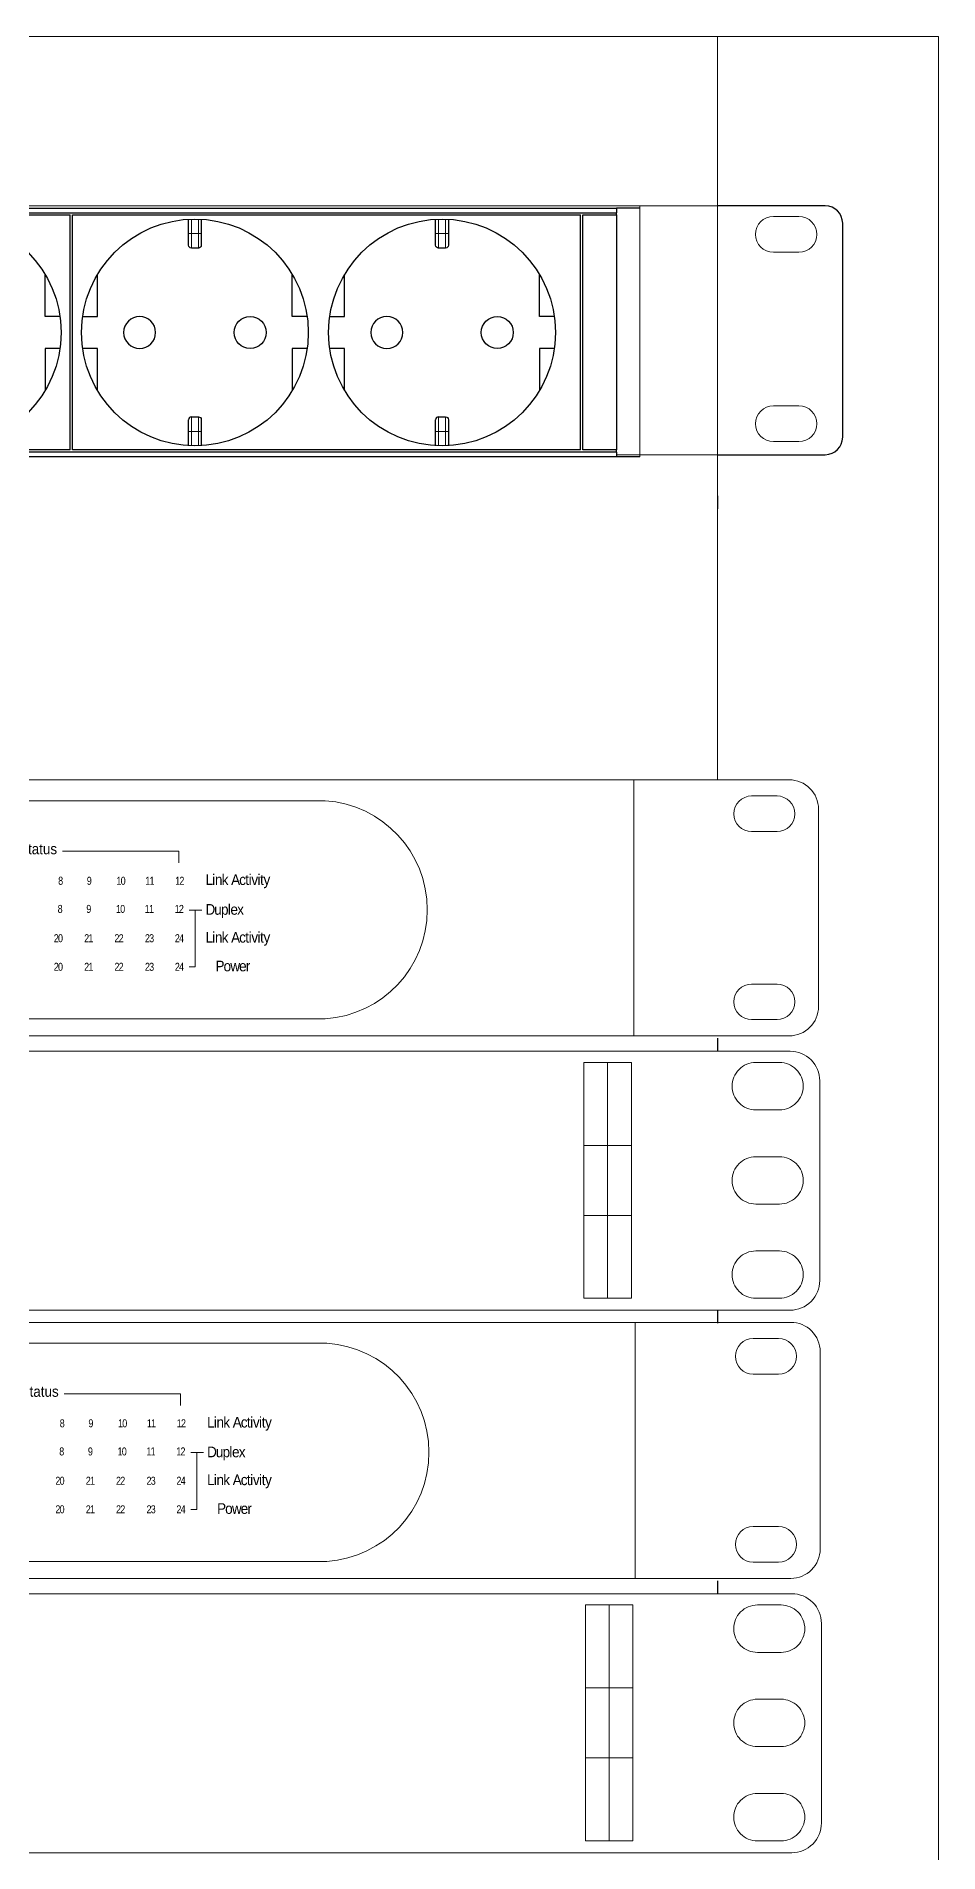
# Model space of a CAD drawing. Header units: millimetres. Extents: x 1256 to 2931, y 3298 to 3694.
# Drawn here: x 2087.11 to 2104.6, y 3471.02 to 3506.24 of the extents above; entities that cross this region are included whole.
import ezdxf

# ---------------------------------------------------------------- set-up
doc = ezdxf.new("R2010")
doc.units = ezdxf.units.MM
doc.layers.get('0').update_dxf_attribs({"color": 250, "lineweight": 5})
for name, color, linetype, lineweight in [('(B) 1U - NVR', 250, 'Continuous', 5), ('(C)1U - Gestion Cable', 250, 'Continuous', 5), ('Canales', 250, 'Continuous', 25), ('Pantalla Rack', 250, 'Continuous', 5), ('Rack 1 - 2', 250, 'Continuous', 5)]:
    doc.layers.add(name, color=color, linetype=linetype, lineweight=lineweight)
doc.layers.add('Top$20', color=7, linetype='Continuous', true_color=0xffffff)
doc.styles.get("Standard").update_dxf_attribs({"font": 'Arial.ttf'})

# ---------------------------------------------------------------- blocks, each defined once
blk = doc.blocks.new('1U - Peine Cable Rack')
at = {"layer": '(C)1U - Gestion Cable'}
for points in [[(-5.8, 37.7), (466.8, 37.7, -0.414214), (471.8, 32.7), (471.8, -1, -0.414214), (466.8, -6), (-5.8, -6, -0.414214), (-10.8, -1), (-10.8, 32.7, -0.414214)], [(465, 27.8), (461, 27.8, -0.414214), (457, 31.8), (457, 31.8, -0.414214), (461, 35.8), (465, 35.8, -0.414214), (469, 31.8), (469, 31.8, -0.414214)], [(465, 11.9), (461, 11.9, -0.414214), (457, 15.9), (457, 15.9, -0.414214), (461, 19.9), (465, 19.9, -0.414214), (469, 15.9), (469, 15.9, -0.414214)], [(465, -4), (461, -4, -0.414214), (457, 0), (457, 0, -0.414214), (461, 4), (465, 4, -0.414214), (469, 0), (469, 0, -0.414214)]]:
    blk.add_lwpolyline(points, format="xyb", close=True, dxfattribs=at)
for points in [[(436, 35.8), (432, 35.8), (432, 21.8), (436, 21.8)], [(436, 35.8), (440, 35.8), (440, 21.8), (436, 21.8)], [(436, 21.8), (432, 21.8), (432, 10), (436, 10)], [(436, 21.8), (440, 21.8), (440, 10), (436, 10)], [(436, 10), (432, 10), (432, -4), (436, -4)], [(436, 10), (440, 10), (440, -4), (436, -4)]]:
    blk.add_lwpolyline(points, close=True, dxfattribs=at)
blk = doc.blocks.new('1U - Switch 24P RJ45')
at = {"layer": '(C)1U - Gestion Cable', "lineweight": 5}
for points in [[(30869, -8639), (-614, -8639, -0.414214), (-963, -8290), (-963, -5939, -0.414214), (-614, -5591), (32726, -5591)], [(32721, -5591), (32721, -5591, -0.414214), (33070, -5939), (33070, -8290, -0.414214), (32721, -8639)]]:
    blk.add_lwpolyline(points, format="xyb", dxfattribs=at)
at = {"lineweight": 5}
for p, q in [((30869, -5591), (30869, -8639)), ((32576, -5783), (32273, -5783)), ((17329, -5839), (27196, -5839)), ((32576, -6207), (32273, -6207)), ((24068, -6440), (25455, -6440)), ((25455, -6440), (25455, -6579)), ((25577, -7141), (25727, -7141)), ((25649, -7141), (25649, -7819)), ((25649, -7819), (25577, -7819)), ((32576, -8023), (32273, -8023)), ((17329, -8437), (27196, -8437)), ((32721, -8639), (30869, -8639)), ((32576, -8446), (32273, -8446))]:
    blk.add_line(p, q, dxfattribs=at)
for centre, radius, start, end in [((32273, -5995), 212, 90, 270), ((32576, -5995), 212, 270, 90), ((27111, -7138), 1301, 273.7608, 86.2392), ((32273, -8234), 212, 90, 270), ((32576, -8234), 212, 270, 90)]:
    blk.add_arc(centre, radius, start, end, dxfattribs=at)
at = {"lineweight": 5, "char_height": 126.99, "width": 1240.5, "attachment_point": 1}
for s, insert in [('{\\fArial|b0|i0|c204|p34;\\W0.9;10/100 \\fArial|b0|i0|c0|p34;Status}', (23019, -6350)), ('{\\fArial|b0|i0|c0|p34;\\W0.905;\\T0.9;Link Activity}', (25771, -6716)), ('{\\fArial|b0|i0|c0|p34;\\W0.905;\\T0.9;Duplex}', (25771, -7070)), ('{\\fArial|b0|i0|c0|p34;\\W0.905;\\T0.9;Link Activity}', (25771, -7402)), ('{\\fArial|b0|i0|c0|p34;\\W0.905;\\T0.9;Power}', (25890, -7744))]:
    blk.add_mtext(s, dxfattribs=dict(at, insert=insert))
at = {"lineweight": 5, "char_height": 95.24, "attachment_point": 1}
for s, insert in [('{\\fArial|b0|i0|c204|p34;\\W0.8;\\T0.75;8}', (24017, -6745)), ('{\\fArial|b0|i0|c204|p34;\\W0.8;\\T0.75;9}', (24358, -6745)), ('{\\fArial|b0|i0|c204|p34;\\W0.8;\\T0.75;10}', (24711, -6745)), ('{\\fArial|b0|i0|c204|p34;\\W0.8;\\T0.75;11}', (25054, -6745)), ('{\\fArial|b0|i0|c204|p34;\\W0.8;\\T0.75;12}', (25410, -6745)), ('{\\fArial|b0|i0|c204|p34;\\W0.8;\\T0.75;8}', (24011, -7080)), ('{\\fArial|b0|i0|c204|p34;\\W0.8;\\T0.75;9}', (24352, -7080)), ('{\\fArial|b0|i0|c204|p34;\\W0.8;\\T0.75;10}', (24705, -7080)), ('{\\fArial|b0|i0|c204|p34;\\W0.8;\\T0.75;11}', (25048, -7080)), ('{\\fArial|b0|i0|c204|p34;\\W0.8;\\T0.75;12}', (25404, -7080)), ('{\\fArial|b0|i0|c204|p34;\\W0.8;\\T0.75;20}', (23965, -7429)), ('{\\fArial|b0|i0|c204|p34;\\W0.8;\\T0.75;21}', (24327, -7429)), ('{\\fArial|b0|i0|c204|p34;\\W0.8;\\T0.75;22}', (24687, -7429)), ('{\\fArial|b0|i0|c204|p34;\\W0.8;\\T0.75;23}', (25050, -7429)), ('{\\fArial|b0|i0|c204|p34;\\W0.8;\\T0.75;24}', (25406, -7429)), ('{\\fArial|b0|i0|c204|p34;\\W0.8;\\T0.75;20}', (23965, -7769)), ('{\\fArial|b0|i0|c204|p34;\\W0.8;\\T0.75;21}', (24327, -7769)), ('{\\fArial|b0|i0|c204|p34;\\W0.8;\\T0.75;22}', (24687, -7769)), ('{\\fArial|b0|i0|c204|p34;\\W0.8;\\T0.75;23}', (25050, -7769)), ('{\\fArial|b0|i0|c204|p34;\\W0.8;\\T0.75;24}', (25406, -7769))]:
    blk.add_mtext(s, dxfattribs=dict(at, insert=insert))
blk = doc.blocks.new('MOUSE FRONTAL')
at = {"color": 250}
for p, q in [((-0.03329, 0.02004), (-0.03327, 0.03198)), ((0.03327, 0.03187), (0.03329, 0.02004)), ((-0.01329, 0), (0.01329, 0))]:
    blk.add_line(p, q, dxfattribs=at)
for centre, radius, start, end in [((0.00192, 0.04488), 0.03284, 190.3137, 266.5671), ((-0.00211, 0.04488), 0.03284, 273.4329, 349.6863), ((0.00042, 0.04151), 0.03438, 192.9176, 342.8701)]:
    blk.add_arc(centre, radius, start, end, dxfattribs=at)

msp = doc.modelspace()

# ---------------------------------------------------------------- linework, layer by layer
at = {"layer": '(B) 1U - NVR'}
for p, q in [((2100.319, 3497.081), (2100.319, 3492.059)), ((2100.319, 3492.059), (2100.319, 3491.824))]:
    msp.add_line(p, q, dxfattribs=at)
for p, q in [((2100.319, 3502.954), (2100.319, 3506.239)), ((2098.809, 3502.91), (2098.809, 3502.954)), ((2101.399, 3498.381), (2101.896, 3498.381)), ((2100.319, 3498.127), (2098.358, 3498.127))]:
    msp.add_line(p, q)
at = {"lineweight": 5}
for p, q in [((2101.399, 3502.748), (2101.896, 3502.748)), ((2101.399, 3502.052), (2101.896, 3502.052)), ((2101.399, 3499.075), (2101.896, 3499.075))]:
    msp.add_line(p, q, dxfattribs=at)
for centre, radius, start, end in [((2101.399, 3502.4), 0.348, 90, 270), ((2101.896, 3502.399), 0.347, 270, 90), ((2101.399, 3498.728), 0.347, 90, 270), ((2101.896, 3498.728), 0.347, 270, 90)]:
    msp.add_arc(centre, radius, start, end, dxfattribs=at)
at = {"layer": 'Canales'}
for p, q in [((2100.319, 3497.331), (2100.319, 3497.081)), ((2100.319, 3486.812), (2100.319, 3486.562)), ((2100.319, 3481.541), (2100.319, 3481.291)), ((2100.319, 3476.293), (2100.319, 3476.043))]:
    msp.add_line(p, q, dxfattribs=at)
at = {"layer": 'Rack 1 - 2'}
for p, q in [((2104.604, 3506.239), (2044.604, 3506.239)), ((2104.604, 3446.239), (2104.604, 3506.239)), ((2084.057, 3502.954), (2100.319, 3502.954)), ((2100.319, 3502.954), (2100.319, 3502.328)), ((2100.319, 3502.328), (2100.319, 3497.331))]:
    msp.add_line(p, q, dxfattribs=at)
at = {"layer": 'Top$20', "color": 7, "linetype": 'Continuous', "lineweight": 25}
for p, q in [((2048.91, 3502.91), (2098.358, 3502.91)), ((2048.91, 3502.82), (2098.358, 3502.82)), ((2078.224, 3502.775), (2087.764, 3502.775)), ((2087.764, 3498.219), (2087.764, 3502.775)), ((2087.809, 3502.775), (2097.659, 3502.775)), ((2087.809, 3498.219), (2087.809, 3502.775)), ((2097.659, 3498.219), (2097.659, 3502.775)), ((2097.704, 3502.775), (2098.358, 3502.775)), ((2097.704, 3498.219), (2097.704, 3502.775)), ((2098.358, 3502.91), (2098.358, 3502.82)), ((2098.809, 3502.91), (2098.358, 3502.91)), ((2098.358, 3502.775), (2098.358, 3502.82)), ((2098.358, 3502.775), (2098.358, 3498.219)), ((2102.405, 3502.954), (2100.319, 3502.954)), ((2090.058, 3502.414), (2090.058, 3502.693)), ((2090.058, 3502.189), (2090.058, 3502.414)), ((2090.306, 3502.693), (2090.306, 3502.414)), ((2090.306, 3502.414), (2090.306, 3502.189)), ((2094.851, 3502.414), (2094.851, 3502.693)), ((2094.851, 3502.189), (2094.851, 3502.414)), ((2095.099, 3502.693), (2095.099, 3502.414)), ((2095.099, 3502.414), (2095.099, 3502.189)), ((2102.743, 3498.466), (2102.743, 3502.615)), ((2090.25, 3502.132), (2090.115, 3502.132)), ((2095.043, 3502.132), (2094.907, 3502.132)), ((2087.279, 3500.807), (2087.279, 3501.623)), ((2088.294, 3500.807), (2088.294, 3501.623)), ((2092.071, 3500.807), (2092.071, 3501.623)), ((2093.086, 3500.807), (2093.086, 3501.623)), ((2096.864, 3500.807), (2096.864, 3501.623)), ((2087.567, 3500.807), (2087.279, 3500.807)), ((2088.005, 3500.807), (2088.294, 3500.807)), ((2092.359, 3500.807), (2092.071, 3500.807)), ((2092.798, 3500.807), (2093.086, 3500.807)), ((2097.152, 3500.807), (2096.864, 3500.807)), ((2087.567, 3500.187), (2087.279, 3500.187)), ((2087.279, 3500.187), (2087.279, 3499.371)), ((2088.294, 3500.187), (2088.005, 3500.187)), ((2088.294, 3499.371), (2088.294, 3500.187)), ((2092.359, 3500.187), (2092.071, 3500.187)), ((2092.071, 3500.187), (2092.071, 3499.371)), ((2093.086, 3500.187), (2092.798, 3500.187)), ((2093.086, 3499.371), (2093.086, 3500.187)), ((2097.152, 3500.187), (2096.864, 3500.187)), ((2096.864, 3500.187), (2096.864, 3499.371)), ((2090.115, 3498.862), (2090.25, 3498.862)), ((2094.907, 3498.862), (2095.043, 3498.862)), ((2090.058, 3498.58), (2090.058, 3498.806)), ((2090.058, 3498.302), (2090.058, 3498.58)), ((2090.306, 3498.806), (2090.306, 3498.58)), ((2090.306, 3498.58), (2090.306, 3498.302)), ((2094.851, 3498.58), (2094.851, 3498.806)), ((2094.851, 3498.302), (2094.851, 3498.58)), ((2095.099, 3498.806), (2095.099, 3498.58)), ((2095.099, 3498.58), (2095.099, 3498.302)), ((2098.358, 3498.174), (2048.91, 3498.174)), ((2087.764, 3498.219), (2078.224, 3498.219)), ((2097.659, 3498.219), (2087.809, 3498.219)), ((2098.358, 3498.219), (2097.704, 3498.219)), ((2098.358, 3498.174), (2098.358, 3498.219)), ((2098.358, 3498.174), (2098.358, 3498.084)), ((2098.358, 3498.084), (2048.91, 3498.084)), ((2098.809, 3498.084), (2098.358, 3498.084)), ((2100.319, 3498.127), (2102.405, 3498.127))]:
    msp.add_line(p, q, dxfattribs=at)
at = {"layer": 'Top$20', "color": 7, "linetype": 'Continuous', "lineweight": 13}
for p, q in [((2098.809, 3502.91), (2098.809, 3498.084)), ((2090.115, 3502.414), (2090.058, 3502.414)), ((2090.115, 3502.695), (2090.115, 3502.414)), ((2090.115, 3502.414), (2090.115, 3502.132)), ((2090.115, 3502.414), (2090.25, 3502.414)), ((2090.25, 3502.414), (2090.25, 3502.695)), ((2090.25, 3502.132), (2090.25, 3502.414)), ((2090.306, 3502.414), (2090.25, 3502.414)), ((2094.907, 3502.414), (2094.851, 3502.414)), ((2094.907, 3502.695), (2094.907, 3502.414)), ((2094.907, 3502.414), (2095.043, 3502.414)), ((2094.907, 3502.414), (2094.907, 3502.132)), ((2095.043, 3502.414), (2095.043, 3502.695)), ((2095.099, 3502.414), (2095.043, 3502.414)), ((2095.043, 3502.132), (2095.043, 3502.414)), ((2090.115, 3498.862), (2090.115, 3498.58)), ((2090.25, 3498.58), (2090.25, 3498.862)), ((2094.907, 3498.862), (2094.907, 3498.58)), ((2095.043, 3498.58), (2095.043, 3498.862)), ((2090.115, 3498.58), (2090.058, 3498.58)), ((2090.25, 3498.58), (2090.115, 3498.58)), ((2090.115, 3498.58), (2090.115, 3498.299)), ((2090.25, 3498.58), (2090.306, 3498.58)), ((2090.25, 3498.299), (2090.25, 3498.58)), ((2094.907, 3498.58), (2094.851, 3498.58)), ((2094.907, 3498.58), (2094.907, 3498.299)), ((2095.043, 3498.58), (2094.907, 3498.58)), ((2095.043, 3498.299), (2095.043, 3498.58)), ((2095.043, 3498.58), (2095.099, 3498.58))]:
    msp.add_line(p, q, dxfattribs=at)
at = {"layer": 'Top$20', "color": 7, "linetype": 'Continuous', "lineweight": 25}
for centre, radius in [((2085.39, 3500.497), 2.199), ((2090.182, 3500.497), 2.199), ((2094.975, 3500.497), 2.199), ((2091.254, 3500.497), 0.31), ((2096.046, 3500.497), 0.31)]:
    msp.add_circle(centre, radius, dxfattribs=at)
at = {"layer": 'Top$20', "color": 7, "linetype": 'Continuous', "lineweight": 25, "extrusion": (0, 0, -1)}
for centre in [(-2089.111, 3500.497), (-2093.904, 3500.497)]:
    msp.add_circle(centre, 0.31, dxfattribs=at)
at = {"layer": 'Top$20', "color": 7, "linetype": 'Continuous', "lineweight": 25}
for centre, radius, start, end in [((2102.405, 3502.615), 0.338, 0, 90), ((2090.115, 3498.806), 0.0564, 90, 180), ((2094.907, 3498.806), 0.0564, 90, 180), ((2102.405, 3498.466), 0.338, 270, 0)]:
    msp.add_arc(centre, radius, start, end, dxfattribs=at)
at = {"layer": 'Top$20', "color": 7, "linetype": 'Continuous', "lineweight": 25, "extrusion": (0, 0, -1)}
for centre, start, end in [((-2090.115, 3502.189), 270, 0), ((-2090.25, 3502.189), 180, 270), ((-2094.907, 3502.189), 270, 0), ((-2095.043, 3502.189), 180, 270), ((-2090.25, 3498.806), 90, 180), ((-2095.043, 3498.806), 90, 180)]:
    msp.add_arc(centre, 0.0564, start, end, dxfattribs=at)

# ---------------------------------------------------------------- block references
for name, p, xscale, yscale, zscale in [('1U - Switch 24P RJ45', (2048.416, 3500.929), 0.001628646472608354, 0.001628646472608354, 0.001628646472608354), ('1U - Peine Cable Rack', (2048.089, 3482.23), 0.1149004857262601, 0.1149004857262601, 0.1149004857262601), ('1U - Switch 24P RJ45', (2048.447, 3490.41), 0.001628646472608354, 0.001628646472608354, 0.001628646472608354), ('1U - Peine Cable Rack', (2048.12, 3471.711), 0.1149004857262601, 0.1149004857262601, 0.1149004857262601)]:
    msp.add_blockref(name, p, dxfattribs=dict(xscale=xscale, yscale=yscale, zscale=zscale))
at = {"layer": 'Pantalla Rack', "color": 250, "xscale": 74.34576990001176, "yscale": 74.34576990001176, "zscale": 74.34576990001176}
msp.add_blockref('MOUSE FRONTAL', (2097.179, 3506.239), dxfattribs=at)

doc.saveas('drawing.dxf')
